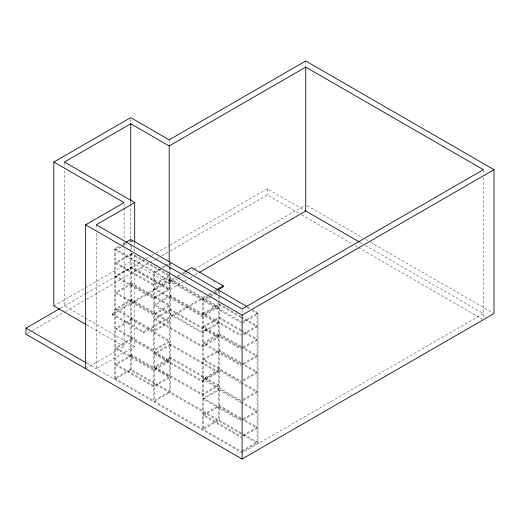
<?xml version="1.0" encoding="UTF-8"?>
<svg xmlns="http://www.w3.org/2000/svg" width="520" height="520" viewBox="0 0 520 520"><rect width="100%" height="100%" fill="white"/><g stroke="black" fill="none" stroke-linecap="round" stroke-linejoin="round"><path stroke-width="0.39" stroke-dasharray="2.6 1.95" d="M131.677 253.221L131.677 369.681L114.829 379.412L114.829 248.644L119.672 245.85M122.434 244.25L124.514 243.055M120.361 246.532L114.829 249.73L241.397 322.803M123.13 244.94L126.588 242.938M121.303 247.078L115.765 250.269L115.765 378.865M121.992 246.675L126.835 243.88M129.603 242.281L131.677 241.085L131.677 243.51M53.84 305.929L84.598 288.171M85.299 287.768L130.734 261.534L169.182 283.731L177.587 278.876M60.47 308.224L86.08 293.436M86.502 293.195L145.594 259.077M146.296 258.674L151.216 255.827M151.924 255.424L155.441 253.396M156.143 252.987L169.507 245.271M170.216 244.862L267.293 188.819L304.48 210.288M27.404 333.437L31.629 331M32.331 330.59L64.688 311.909M65.397 311.506L85.794 299.728M86.502 299.319L156.143 259.11M156.845 258.707L158.958 257.485M161.772 255.859L169.507 251.394M170.216 250.984L267.293 194.942L298.864 213.167M159.191 268.957L153.66 272.149L153.66 400.745L169.572 391.56L169.572 272.668M161.96 267.358L164.73 265.759M165.419 265.363L168.877 263.361M165.666 266.305L154.602 272.695L154.602 401.284L170.508 392.1L170.508 275.639M166.361 265.902L170.508 263.503L170.508 266.74M208.559 295.38L143.663 332.846L112.177 314.665L112.177 313.579L174.278 277.726M177.067 276.114L181.955 273.293M182.65 272.889L184.743 271.681M112.177 314.665L177.067 277.199M177.769 276.796L182.65 273.975M183.352 273.572L185.445 272.363M178.289 278.473L182.488 276.048M185.289 274.43L187.389 273.214M188.091 272.812L193.694 269.581M194.395 269.172L305.038 205.296M183.892 281.365L153.66 298.812L115.765 276.939L131.677 267.748L169.572 289.627M184.594 280.956L189.494 278.128M190.19 277.726L192.296 276.51M195.097 274.892L198.594 272.87M131.677 318.909L115.765 328.094L153.66 349.973L169.572 340.788L115.765 309.725L131.677 300.541L169.572 322.419L153.66 331.604M131.677 338.364L115.765 347.549L153.66 369.428L169.572 360.243L115.765 329.18L131.677 319.995L169.572 341.874L153.66 351.059M112.177 313.579L143.663 331.76L205.764 295.906M208.559 294.294L211.347 292.682M214.136 291.07L216.229 289.861M209.255 294.976L214.136 292.156M214.838 291.752L216.931 290.543M207.864 297.05L202.326 300.248L202.326 428.844L218.238 419.653L218.238 300.768M210.626 295.458L213.395 293.858M214.091 293.456L218.238 291.064L218.238 293.488M85.657 368.693L124.105 346.496L124.105 248.671M209.495 297.193L203.268 300.788L203.268 429.384L219.18 420.199L219.18 303.739M210.184 296.797L214.338 294.398M215.026 294.002L218.484 292.006M134.713 255.138L134.713 346.496L96.265 368.693L96.265 232.875M203.268 314.119L219.18 304.935L240.929 317.499M218.238 322.764L202.326 331.949L154.602 304.395L170.508 295.211L241.163 335.998M242.794 321.724L258.011 312.942L258.011 443.703L241.839 434.369M242.099 323.213L258.011 314.028L252.389 310.778M243.237 333.716L257.069 325.728L241.631 316.817M243.237 334.802L257.069 326.814L241.631 317.902M243.237 347.048L257.069 339.06L241.631 330.148M243.237 348.134L257.069 340.145L241.631 331.233M219.18 369.428L203.268 378.612L241.163 400.491M243.237 363.441L257.069 355.459L241.631 346.541M243.237 364.526L257.069 356.544L241.631 347.626M219.18 388.882L203.268 398.073L241.163 419.946M243.237 379.841L257.069 371.852L241.631 362.934M243.237 380.919L257.069 372.938L241.631 364.019M243.237 399.295L257.069 391.307L241.631 382.395M243.237 400.381L257.069 392.392L241.631 383.481M243.237 418.75L257.069 410.761L241.631 401.85M243.237 419.835L257.069 411.847L241.631 402.935M243.237 435.143L257.069 427.154L241.631 418.243M243.237 436.228L257.069 428.24L241.631 419.328M241.852 450.86L257.069 442.078L257.069 313.482M242.099 451.802L258.011 442.618L241.839 433.284M307.144 205.699L362.642 237.738M365.45 239.363L367.556 240.578M370.363 242.203L492.596 312.767M359.808 242.229L362.713 243.906M365.424 245.472L483.392 313.579L242.099 452.887L87.041 363.37M301.672 214.786L351.488 243.549M354.998 245.577L357.799 247.195M358.501 247.598L482.69 319.3M213.415 281.262L214.812 282.074M247.462 306.852L250.978 308.88M251.68 309.283L258.011 312.942M130.734 240.546L133.549 242.171M170.508 263.503L169.572 262.964L169.572 266.201M246.76 307.528L249.574 309.153M240.929 316.413L219.18 303.849L203.268 313.04L241.163 334.913M170.508 279.903L218.238 307.457L202.326 316.641L154.602 289.088M114.829 248.644L241.397 321.718M240.929 329.745L219.18 317.187L203.268 326.372L241.163 348.244M240.929 330.831L219.18 318.272L203.268 327.457L241.163 349.329M130.734 267.657L169.182 289.855L169.182 272.409M240.929 346.138L219.18 333.58L203.268 342.765L241.163 364.644M240.929 347.224L219.18 334.666L203.268 343.85L241.163 365.729M240.929 362.531L219.18 349.973L203.268 359.157L241.163 381.037M240.929 363.616L219.18 351.059L203.268 360.243L241.163 382.122M240.929 383.071L219.18 370.513L203.268 379.697L241.163 401.576M240.929 402.532L219.18 389.968L203.268 399.152L241.163 421.031M134.713 346.496L64.448 305.929L64.448 167.681M86.866 324.994L124.105 346.496M240.929 417.84L219.18 405.281L203.268 414.466L241.163 436.339M240.929 418.925L219.18 406.367L203.268 415.551L241.163 437.424M241.137 432.874L130.734 369.135L114.829 378.326L241.397 451.399M241.137 433.959L130.734 370.221L130.734 250.211M483.392 169.676L483.392 174.531M483.392 177.762L483.392 318.175M305.74 60.989L305.74 66.645M267.293 188.819L267.293 194.942M242.099 309.797L242.099 313.839M219.18 291.603L219.18 294.84M219.18 295.646L219.18 300.502M218.238 296.725L218.238 299.956M170.508 267.553L170.508 272.402M169.572 267.007L169.572 271.863M169.182 139.828L169.182 144.677M169.182 263.172L169.182 265.941M169.182 266.753L169.182 272.064M143.663 331.76L143.663 332.846M134.713 243.016L134.713 245.44M134.713 248.671L134.713 251.908M131.677 246.747L131.677 249.983M130.734 119.242L130.734 122.48M130.734 201.364L130.734 203.788M130.734 204.133L130.734 238.894M130.734 239.363L130.734 243.776M130.734 244.556L130.734 249.867M124.105 204.211L124.105 207.441M124.105 208.254L124.105 238.972M124.105 242.203L124.105 245.44M96.265 224.79L96.265 229.639M64.448 162.026L64.448 166.875M131.677 253.331L115.765 262.516L153.66 284.394L169.572 275.21L131.677 253.331M131.677 254.417L115.765 263.601L153.66 285.48L169.572 276.296L131.677 254.417M131.677 266.663L115.765 275.853L153.66 297.726L169.572 288.542L131.677 266.663M131.677 283.062L115.765 292.247L153.66 314.125L169.572 304.935L131.677 283.062M131.677 284.147L115.765 293.332L153.66 315.211L169.572 306.02L131.677 284.147M131.677 299.455L115.765 308.639L153.66 330.519L169.572 321.334L131.677 299.455M170.508 278.817L154.602 288.002L202.326 315.556L218.238 306.371L170.508 278.817M170.508 296.296L154.602 305.481L202.326 333.034L218.238 323.85L170.508 296.296M170.508 309.238L154.602 318.422L202.326 345.982L218.238 336.791L170.508 309.238M170.508 310.323L154.602 319.507L202.326 347.068L218.238 337.876L170.508 310.323M131.677 339.45L115.765 348.634L153.66 370.513L169.572 361.329L131.677 339.45M131.677 354.763L115.765 363.948L153.66 385.821L169.572 376.636L131.677 354.763M131.677 355.849L115.765 365.034L153.66 386.906L169.572 377.722L131.677 355.849M170.508 344.006L154.602 353.191L202.326 380.744L218.238 371.56L170.508 344.006M170.508 345.091L154.602 354.276L202.326 381.829L218.238 372.645L170.508 345.091M170.508 357.338L154.602 366.522L202.326 394.075L218.238 384.891L170.508 357.338M170.508 358.423L154.602 367.607L202.326 395.161L218.238 385.976L170.508 358.423"/><path stroke-width="0.78" d="M86.164 324.591L53.84 305.929L53.84 162.026L130.734 117.63L169.182 139.828L305.74 60.989L494 169.676L494 313.579L242.099 459.01L26 334.25L26 328.127L59.768 308.627M134.713 202.592L96.265 224.79L242.099 308.984L483.392 169.676L305.74 67.112L169.182 145.951L130.734 123.753L64.448 162.026L134.713 202.592L134.713 242.203M85.657 368.693L85.657 224.79L124.105 202.592L53.84 162.026M125.892 242.255L130.734 239.46L246.76 306.442M185.445 271.278L191.724 267.657L223.21 285.831L223.21 286.917L217.627 290.141M199.297 272.467L305.74 211.016L305.74 67.112M216.931 289.458L223.21 285.831M85.657 224.79L242.099 315.107L494 169.676M305.182 210.691L359.203 241.885M26 328.127L86.34 362.96M242.099 315.107L242.099 459.01M169.182 145.951L169.182 261.56M130.734 123.753L130.734 200.558"/></g></svg>
